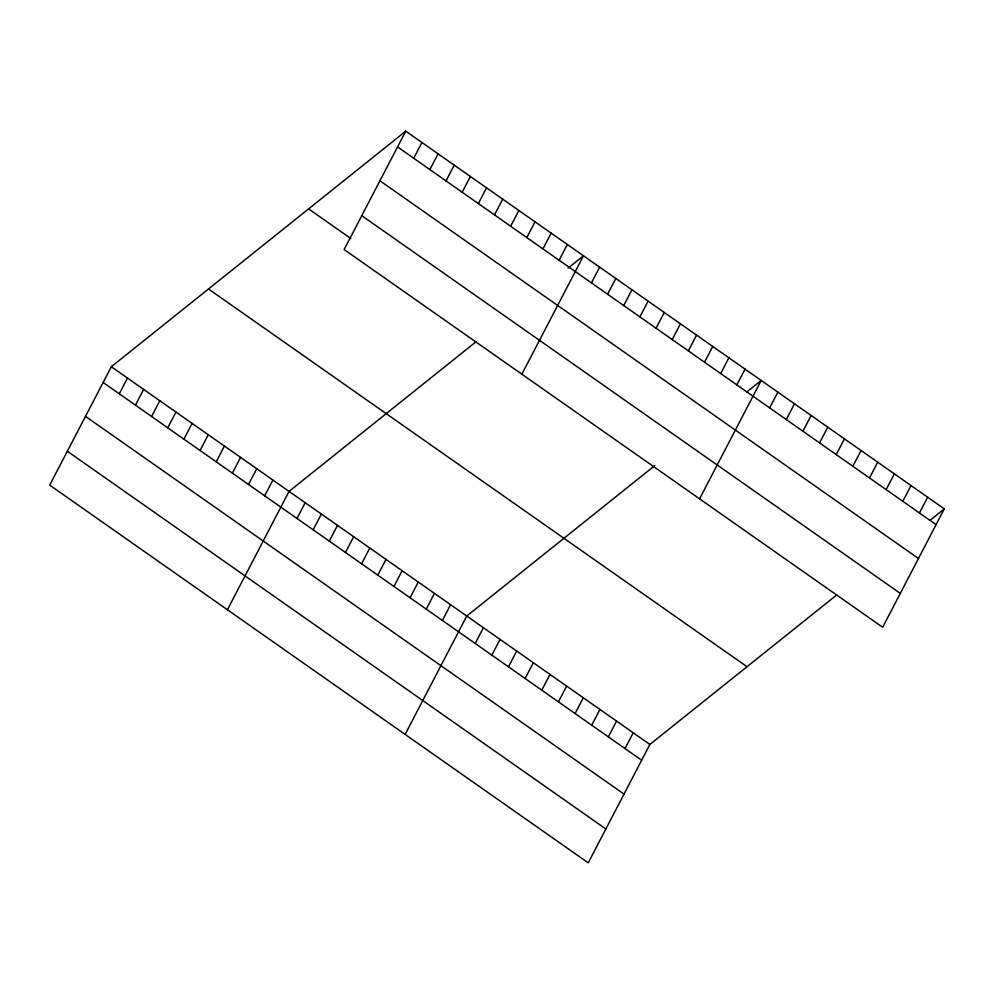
<?xml version="1.0" encoding="UTF-8"?>
<svg xmlns="http://www.w3.org/2000/svg" width="994" height="994" viewBox="0 0 994 994"><rect width="100%" height="100%" fill="white"/><g stroke="black" fill="none" stroke-linecap="round" stroke-linejoin="round"><path stroke-width="1.49" d="M405.763 131.158L344.135 249.544L882.672 627.264L944.3 508.878L405.763 131.158L111.328 366.736L49.7 485.122L588.237 862.842L649.865 744.456L836.898 594.81M119.28 393.823L127.48 378.068M135.433 405.154L143.645 389.399M151.585 416.486L159.798 400.731M167.75 427.818L175.95 412.063M183.902 439.149L192.103 423.394M200.055 450.481L208.268 434.726M216.22 461.812L224.42 446.058M232.372 473.156L240.573 457.389M413.715 158.245L421.928 142.49M248.525 484.488L256.738 468.721M429.868 169.576L438.081 153.821M264.677 495.82L272.89 480.052M446.033 180.908L454.233 165.153M227.415 609.769L289.043 491.384L476.076 341.737M462.185 192.24L470.386 176.485M296.995 518.483L305.195 502.716M478.338 203.571L486.551 187.816M313.147 529.814L321.36 514.047M494.503 214.903L502.703 199.148M329.3 541.146L337.513 525.379M510.655 226.234L518.856 210.48M345.465 552.478L353.665 536.71M526.808 237.566L535.02 221.811M361.617 563.809L369.83 548.042M542.96 248.898L551.173 233.143M377.77 575.141L385.983 559.373M559.125 260.242L567.326 244.474M393.935 586.472L402.135 570.705M521.85 374.191L583.478 255.806L568.021 268.169M410.087 597.804L418.288 582.037M591.43 282.905L599.643 267.137M426.24 609.136L434.453 593.368M607.582 294.236L615.795 278.469M442.392 620.467L450.605 604.7M623.747 305.568L631.948 289.801M405.13 734.417L466.758 616.031L654.934 465.478M639.9 316.9L648.113 301.132M475.194 643.466L483.407 627.711M656.052 328.231L664.265 312.464M491.844 655.145L500.057 639.378M672.217 339.563L680.418 323.796M508.493 666.825L516.694 651.058M688.37 350.894L696.57 335.127M525.13 678.492L533.343 662.737M704.522 362.226L712.735 346.459M541.78 690.171L549.993 674.404M720.675 373.558L728.888 357.79M558.429 701.851L566.63 686.084M736.84 384.889L745.04 369.122M575.079 713.518L583.279 697.763M699.565 498.839L761.193 380.453L746.842 391.934M591.716 725.198L599.929 709.43M769.642 407.888L777.842 392.133M608.365 736.877L616.566 721.11M786.279 419.567L794.492 403.8M625.015 748.544L633.215 732.789M802.928 431.247L811.141 415.48M819.578 442.914L827.778 427.159M836.215 454.593L844.428 438.826M852.864 466.273L861.077 450.506M869.514 477.94L877.714 462.185M886.151 489.62L894.364 473.852M902.8 501.299L911.013 485.532M919.45 512.966L927.65 497.211M929.949 520.371L944.3 508.878M397.563 146.913L936.099 524.646M379.932 180.784L918.468 558.516M361.766 215.673L900.303 593.406M308.6 208.889L350.857 238.535M208.492 288.993L747.028 666.713M111.328 366.736L649.865 744.456M103.127 382.491L641.652 760.224M85.496 416.362L624.021 794.094M67.331 451.251L605.868 828.984"/></g></svg>
